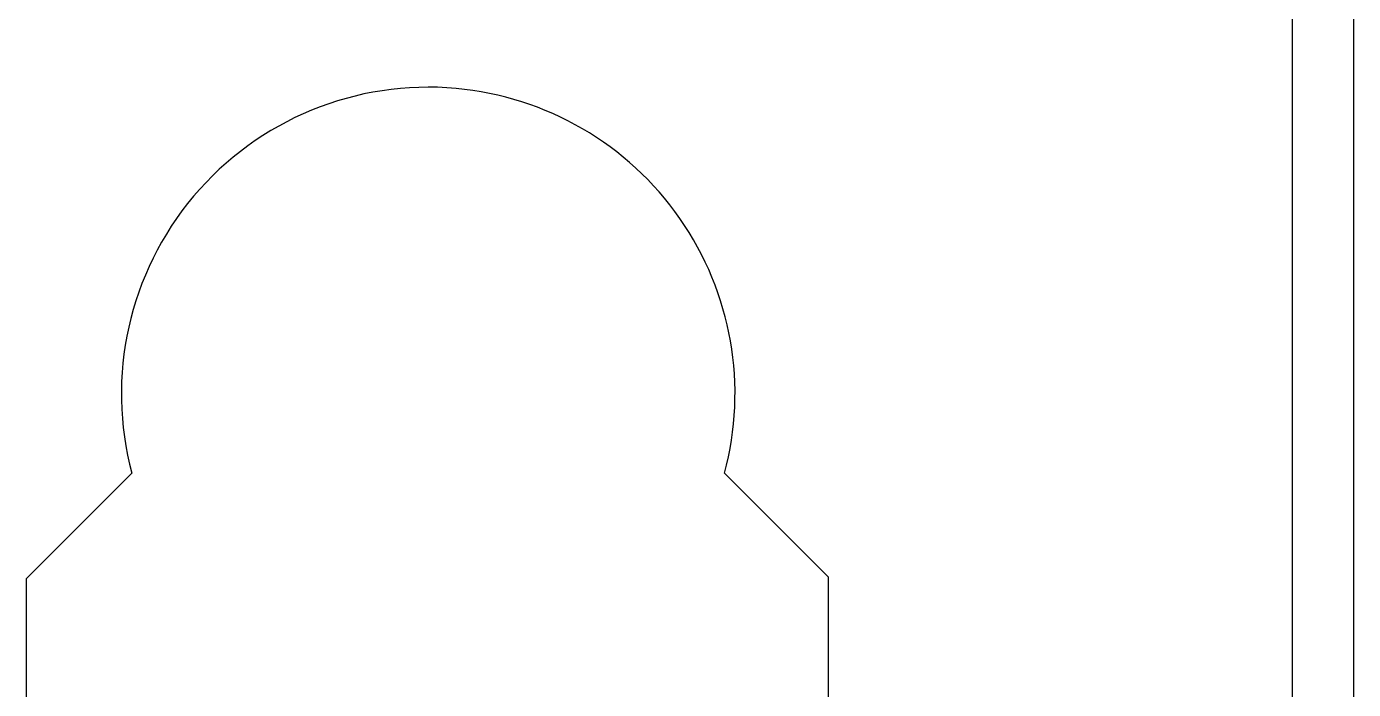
# Model space of a CAD drawing. Header units: inches. Extents: x 1277 to 1304299, y 7085 to 100777.
# Drawn here: x 1302136 to 1304299, y 96019 to 97100 of the extents above; entities that cross this region are included whole.
import ezdxf

# ---------------------------------------------------------------- set-up
doc = ezdxf.new("R2010")
doc.units = ezdxf.units.IN
doc.header["$MEASUREMENT"] = 0

msp = doc.modelspace()

# ---------------------------------------------------------------- linework, layer by layer
for p, q in [((1304298.7, 97672.7), (1304298.5, 91336.4)), ((1304198.7, 97572.7), (1304198.5, 91450.6)), ((1302136.2, 96200.1), (1302307.8, 96371.7)), ((1303273.7, 96371.7), (1303442.9, 96202.5)), ((1302136.2, 95902.5), (1302136.2, 96200.1)), ((1303442.9, 95902.5), (1303442.9, 96202.5))]:
    msp.add_line(p, q)
for start, end in [(84.7798, 195), (345, 84.7798)]:
    msp.add_arc((1302790.8, 96501.1), 500, start, end)

doc.saveas('drawing.dxf')
